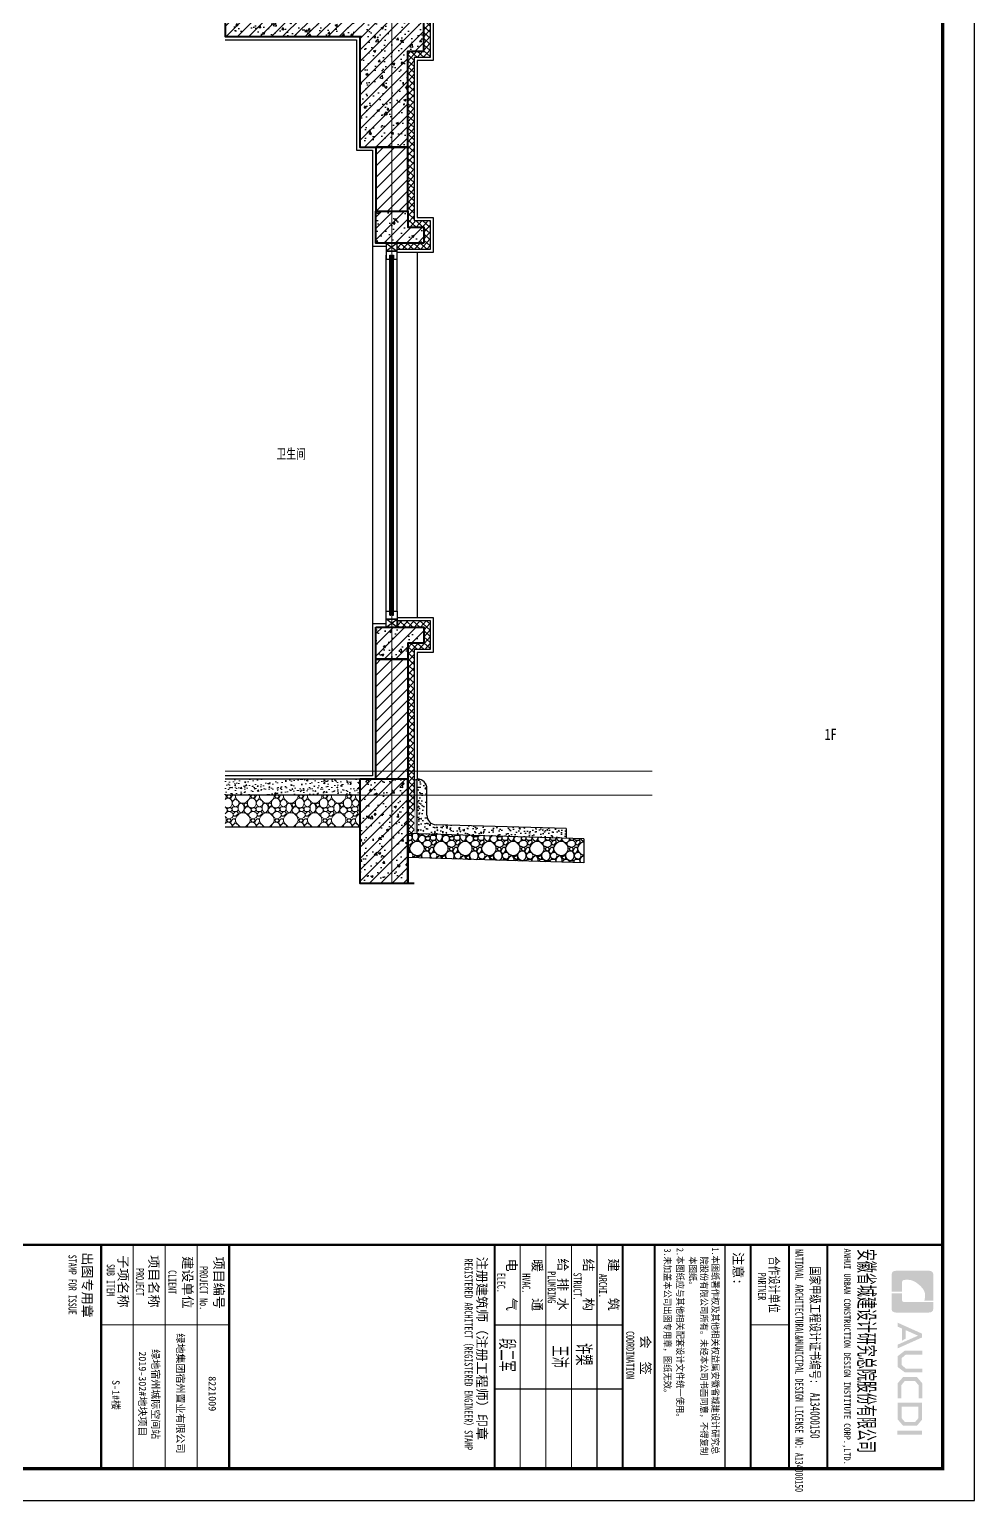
# Model space of a CAD drawing. Extents: x 1188826 to 1909461, y 608442 to 1651179.
# Drawn here: x 1318492 to 1324400, y 622132 to 631326 of the extents above; entities that cross this region are included whole.
import ezdxf

# ---------------------------------------------------------------- set-up
doc = ezdxf.new("R2010")
doc.units = 0
doc.header["$LTSCALE"] = 1000
doc.header["$MEASUREMENT"] = 0
doc.linetypes.add('ACAD_ISO10W100', pattern=[18.5, 12, -3, 0.5, -3])
doc.linetypes.add('DOTE', pattern=[2.42, 2, -0.2, 0.02, -0.2])
for name, color, linetype, lineweight in [('3-大样填充', 8, 'Continuous', 5), ('DOTE', 19, 'DOTE', 9), ('PUB_HATCH', 8, 'Continuous', 9), ('WALL', 9, 'Continuous', 40), ('图签', 147, 'Continuous', 18)]:
    doc.layers.add(name, color=color, linetype=linetype, lineweight=lineweight)
for name, color, linetype in [('A-HATH(填充)', 8, 'Continuous'), ('A-LM-HA(填充)', 8, 'Continuous'), ('A-LM-W(窗框)', 146, 'Continuous'), ('A-TEXT(房间)', 243, 'Continuous'), ('A-WA-I(保温层)', 40, 'Continuous'), ('A-WA-M(面层)', 43, 'Continuous'), ('PUB_TEXT', 4, 'Continuous'), ('图框', 140, 'Continuous'), ('图签文字', 147, 'Continuous'), ('辅助线', 251, 'Continuous')]:
    doc.layers.add(name, color=color, linetype=linetype)
doc.styles.add('HT', font='simhei.ttf')
doc.styles.add('TXT', font='simplex.shx', dxfattribs={"width": 0.8, "bigfont": 'hztxt.shx'})
doc.styles.add('宋体', font='', dxfattribs={"height": 50})
doc.styles.add('建筑图签-1', font='simhei.ttf', dxfattribs={"width": 0.7})
doc.styles.add('建筑图签-2', font='TXT.shx', dxfattribs={"width": 0.5, "bigfont": 'HZTXT.shx'})
doc.styles.add('黑体', font='simhei.ttf')
doc.styles.get('宋体').set_extended_font_data('SimSun')
pattern_1 = [(47.8624052, (16426.172, 1), (-20.97382044, 18.97631373), []), (137.8624052, (16426.172, 1), (-18.97631373, -20.97382044), [])]

# ---------------------------------------------------------------- blocks, each defined once
blk = doc.blocks.new('院标1')
h = blk.add_hatch(color=150)
h.dxf.hatch_style = 1
h.set_gradient(color1=(33, 113, 253), color2=(33, 113, 253), tint=1, name='INVCURVED')
edge = h.paths.add_edge_path()
edge.add_spline(control_points=[(116373, 648379), (116379, 648379), (116382, 648379), (116391, 648379), (116391, 648379), (116391, 648379), (116616, 648379), (116616, 648379), (116616, 648379), (116616, 648379), (116616, 648054), (116616, 648054), (116616, 648054), (116616, 648054), (116108, 648054), (116108, 648054), (116108, 648054), (116028, 648054), (115963, 648111), (115963, 648199), (115963, 648199), (115963, 648199), (115963, 649215), (115963, 649215), (115963, 649215), (115963, 649295), (116018, 649360), (116108, 649360), (116108, 649360), (116108, 649360), (116897, 649360), (116897, 649360), (116897, 649360), (116897, 649360), (116897, 649080), (116897, 649080), (116897, 649080), (116897, 649080), (116566, 649140), (116356, 648859), (116356, 648859), (116245, 648719), (116240, 648545), (116247, 648466), (116247, 648466), (116254, 648386), (116247, 648466), (116247, 648466), (116247, 648466), (116247, 648466), (116258, 648374), (116373, 648379)], knot_values=[0, 0, 0, 0, 0.071429, 0.071429, 0.071429, 0.107143, 0.142857, 0.142857, 0.142857, 0.178571, 0.214286, 0.214286, 0.214286, 0.25, 0.285714, 0.285714, 0.285714, 0.321429, 0.357143, 0.357143, 0.357143, 0.392857, 0.428571, 0.428571, 0.428571, 0.464286, 0.5, 0.5, 0.5, 0.535714, 0.571429, 0.571429, 0.571429, 0.607143, 0.642857, 0.642857, 0.642857, 0.678571, 0.714286, 0.714286, 0.714286, 0.75, 0.785714, 0.785714, 0.785714, 0.821429, 0.857143, 0.857143, 0.857143, 0.928571, 1, 1, 1, 1], degree=3, periodic=0)
h = blk.add_hatch(color=150)
h.dxf.hatch_style = 1
h.set_gradient(color1=(33, 113, 253), color2=(33, 113, 253), tint=1, name='INVCURVED')
edge = h.paths.add_edge_path()
edge.add_spline(control_points=[(117268, 649215), (117268, 649215), (117268, 648199), (117268, 648199), (117268, 648199), (117268, 648114), (117212, 648054), (117123, 648054), (117123, 648054), (117123, 648054), (116663, 648054), (116663, 648054), (116663, 648054), (116663, 648054), (116663, 648379), (116663, 648379), (116663, 648379), (116663, 648379), (116865, 648379), (116865, 648379), (116865, 648379), (116907, 648379), (116941, 648413), (116941, 648455), (116941, 648455), (116941, 648455), (116941, 649360), (116941, 649360), (116941, 649360), (116941, 649360), (117123, 649360), (117123, 649360), (117123, 649360), (117204, 649360), (117268, 649306), (117268, 649215)], knot_values=[0, 0, 0, 0, 0.1, 0.1, 0.1, 0.15, 0.2, 0.2, 0.2, 0.25, 0.3, 0.3, 0.3, 0.35, 0.4, 0.4, 0.4, 0.45, 0.5, 0.5, 0.5, 0.55, 0.6, 0.6, 0.6, 0.65, 0.7, 0.7, 0.7, 0.75, 0.8, 0.8, 0.8, 0.9, 1, 1, 1, 1], degree=3, periodic=0)
blk = doc.blocks.new('tq123')
at = {"layer": '图框'}
h = blk.add_hatch(color=256, dxfattribs=at)
h.paths.add_polyline_path([(-1187, 56758), (-1061, 56758), (-1061, 55988), (-1187, 55988)])
h.paths.add_polyline_path([(-1939, 56642), (-1939, 56116), (-1579, 56116), (-1455, 56223), (-1455, 56541), (-1575, 56642)], flags=16)
h.paths.add_polyline_path([(-2057, 56760), (-2057, 55998), (-1535, 55998), (-1337, 56168), (-1337, 56596), (-1532, 56760)])
h.paths.add_polyline_path([(-2200, 56764), (-2200, 56648), (-2607, 56648), (-2740, 56537), (-2740, 56218), (-2607, 56115), (-2198, 56115), (-2198, 55993), (-2662, 55993), (-2864, 56168), (-2864, 56596), (-2666, 56764)])
h.paths.add_polyline_path([(-3683, 56762), (-3563, 56762), (-3563, 56251), (-3449, 56120), (-3238, 56120), (-3124, 56251), (-3124, 56762), (-3010, 56762), (-3010, 56214), (-3174, 55997), (-3512, 55997), (-3683, 56216)])
h.paths.add_polyline_path([(-4215, 56760), (-4098, 56760), (-3756, 55996), (-3872, 55996), (-4153, 56630), (-4328, 56242), (-4057, 56242), (-3996, 56127), (-4377, 56127), (-4436, 55994), (-4559, 55994)])
for p, q in [((-6995, 53800), (5, 53800)), ((-6995, 53800), (5, 53800)), ((-6995, 52600), (5, 52600))]:
    blk.add_line(p, q, dxfattribs=at)
for points, const_width in [([(-6995, 0), (-6995, 57400)], 70), ([(-6995, 53800), (5, 53800)], 60), ([(-6995, 52600), (5, 52600)], 60), ([(-6995, 52600), (5, 52600)], 60), ([(-4495, 52600), (-4495, 51400)], 35), ([(-6995, 51400), (5, 51400)], 60), ([(-6995, 51400), (5, 51400)], 60), ([(-6995, 50599), (5, 50599)], 35), ([(-6987, 48400), (13, 48400)], 60), ([(-6987, 47400), (13, 47400)], 70), ([(-6987, 47400), (13, 47400)], 70), ([(-4487, 47400), (-4487, 43400)], 35), ([(-2487, 47400), (-2487, 43400)], 35), ([(-6987, 46600), (13, 46600)], 35), ([(-6987, 45800), (13, 45800)], 35), ([(-6987, 45000), (13, 45000)], 35), ([(-6987, 44200), (13, 44200)], 35), ([(-6987, 43400), (13, 43400)], 70), ([(-6995, 35100), (5, 35100)], 70), ([(-6995, 35100), (5, 35100)], 70), ([(-4495, 31100), (-4495, 35100)], 35), ([(-6995, 34100), (5, 34100)], 35), ([(-6995, 33100), (5, 33100)], 35), ([(-6995, 32100), (5, 32100)], 35), ([(5, 31100), (-6995, 31100)], 70)]:
    blk.add_lwpolyline(points, dxfattribs=dict(at, const_width=const_width))
blk.add_blockref('院标1', (-122144, -592249))
for s, height, style, width, p in [('ANHUI URBAN CONSTRUCTION DESIGN INSTITUTE CORP.,LTD.', 200, '建筑图签-1', 0.91, (-6877, 54322)), ('NATIONAL ARCHITECTURAL&MUNICIPAL DESIGN LICENSE NO: A134000150', 250, '建筑图签-1', 0.6, (-6858, 52795)), ('PARTNER', 250, '建筑图签-1', 0.6, (-6120, 51634)), ('1.本图纸著作权及其他相关权益属安徽省城建设计研究总', 210, 'HT', 0.88, (-6909, 50193)), ('本图纸。', 210, 'HT', 0.88, (-6630, 49489)), ('院股份有限公司所有。未经本公司书面同意，不得复制', 210, 'HT', 0.88, (-6630, 49839)), (' 2.本图纸应与其他相关配套设计文件统一使用。 ', 210, 'HT', 0.88, (-7020, 49092)), ('3.未加盖本公司出图专用章，图纸无效。', 210, 'HT', 0.88, (-6877, 48698)), ('COORDINATION', 250, '建筑图签-1', 0.7, (-4295, 47513)), ('ARCHI.', 250, '建筑图签-1', 0.7, (-6086, 46662)), ('STRUCT.', 250, '建筑图签-1', 0.7, (-6125, 45865)), ('PLUMBING', 250, '建筑图签-1', 0.7, (-6166, 45058)), ('HVAC.', 250, '建筑图签-1', 0.7, (-6101, 44265)), ('ELEC.', 250, '建筑图签-1', 0.7, (-6117, 43480)), ('REGISTERED ARCHITECT（REGISTERED ENGINEER）STAMP', 250, '建筑图签-1', 0.7, (-6566, 42459)), ('PROJECT No.', 250, '建筑图签-1', 0.7, (-6325, 34185, -1799)), ('CLIENT', 250, '建筑图签-1', 0.7, (-6201, 33206)), ('PROJECT', 250, '建筑图签-1', 0.7, (-6266, 32187)), ('SUB ITEM', 250, '建筑图签-1', 0.7, (-6393, 31276)), ('STAMP FOR ISSUE', 250, '建筑图签-1', 0.7, (-6682, 30081))]:
    blk.add_text(s, height=height, dxfattribs=dict(at, style=style, width=width)).set_placement(p)
at = {"layer": '图签', "color": 2, "style": '宋体'}
for s, height, p in [('8221009 ', 229.3, (-2884, 34462)), ('绿地集团宿州置业有限公司', 229.34, (-4225, 33462)), ('绿地宿州城际空间站', 229.3, (-3729, 32688)), ('2019-302#地块项目', 229.34, (-3662, 32279)), ('S-1#楼', 229.3, (-2766, 31448))]:
    blk.add_text(s, height=height, dxfattribs=at).set_placement(p)
at = {"layer": '图签文字', "color": 7, "style": '建筑图签-1'}
for s, height, width, p in [('安徽省城建设计研究总院股份有限公司', 500, 0.55, (-6867, 54777)), ('国家甲级工程设计证书编号:  A134000150', 300, 0.7, (-6323, 53267)), ('合作设计单位', 300, 0.7, (-6630, 51990))]:
    blk.add_text(s, height=height, dxfattribs=dict(at, width=width)).set_placement(p)
for s, p in [('注意:', (-6764, 50863)), ('会  签', (-4160, 47968)), ('建    筑', (-6565, 46967)), ('结    构', (-6561, 46179)), ('给 排 水', (-6570, 45385)), ('暖    通', (-6552, 44582)), ('电    气', (-6562, 43782)), ('注册建筑师（注册工程师）印章', (-6620, 42854)), ('项目编号', (-6627, 34632)), ('建设单位', (-6635, 33655)), ('项目名称', (-6668, 32597)), ('子项名称', (-6668, 31640)), ('出图专用章', (-6759, 30518))]:
    blk.add_text(s, height=300, dxfattribs=at).set_placement(p)
at = {"layer": '图签文字', "color": 1, "style": '建筑图签-2', "width": 0.7}
for s, p in [('许槊', (-3921, 45928)), ('王沛', (-3849, 45187)), ('段二军', (-4074, 43532))]:
    blk.add_text(s, height=500, dxfattribs=at).set_placement(p)

msp = doc.modelspace()

# ---------------------------------------------------------------- hatches: boundary and pattern name
at = {"layer": 'A-HATH(填充)'}
h = msp.add_hatch(dxfattribs=at)
h.set_pattern_fill('钢筋混凝土', color=256, scale=20, style=0)
h.set_pattern_definition([(45, (16406.197, 0), (-35.355339, 35.355339), []), (50, (16406.2, 0), (143.452037, -12.550427), [15, -165]), (355, (16406.2, 0), (-27.750267, 150.438427), [12, -132]), (100.4514, (16418.15, -1.05), (115.701876, 137.887908), [12.748038, -140.228422]), (46.1842, (16406.2, 40), (213.44821, -33.103803), [22.5, -247.5]), (96.6356, (16423.98, 37.24), (186.93254, 194.823574), [19.122058, -210.3426]), (351.1842, (16406.2, 40), (186.93239, 194.82372), [18, -198]), (21, (16426.2, 30), (119.38141, -80.523778), [15, -165]), (326, (16426.2, 30), (48.663066, 145.030009), [12, -132]), (71.4514, (16436.15, 23.29), (168.044526, 64.5061), [12.748038, -140.228422]), (37.5, (16406.197, 0), (2.431971, 66.5787708), [0, -130.4, 0, -134, 0, -132.5]), (7.5, (16406.2, 0), (52.6139075, 78.8823424), [0, -76.4, 0, -127.4, 0, -50.5]), (327.5, (16361.597, 0), (106.7644872, -4.5109743), [0, -50, 0, -156, 0, -207]), (317.5, (16341.6, 0), (116.637234, 20.0209965), [0, -65, 0, -103.6, 0, -147])])
h.paths.add_polyline_path([(1320956.8, 631401.1), (1319715, 631401.1), (1319715, 631281.1), (1320556.8, 631281.1), (1320556.8, 630591.1), (1320856.8, 630591.1), (1320856.8, 631191.1), (1320956.8, 631191.1)])
h = msp.add_hatch(dxfattribs=at)
h.set_pattern_fill('钢筋混凝土', color=256, scale=20, style=0)
h.set_pattern_definition([(45, (5175.803, 0), (-35.355339, 35.355339), []), (50, (5175.8, 0), (143.4520365, -12.550427), [15, -165]), (355, (5175.8, 0), (-27.750267, 150.438427), [12, -132]), (100.4514, (5187.76, -1.05), (115.701876, 137.887908), [12.748038, -140.228422]), (46.1842, (5175.8, 40), (213.44821, -33.103803), [22.5, -247.5]), (96.6356, (5193.6, 37.24), (186.93254, 194.823574), [19.122058, -210.3426]), (351.1842, (5175.8, 40), (186.93239, 194.82372), [18, -198]), (21, (5195.8, 30), (119.38141, -80.523778), [15, -165]), (326, (5195.8, 30), (48.663066, 145.030009), [12, -132]), (71.4514, (5205.75, 23.29), (168.044526, 64.5061), [12.748038, -140.228422]), (37.5, (5175.803, 0), (2.431971, 66.5787708), [0, -130.4, 0, -134, 0, -132.5]), (7.5, (5175.8, 0), (52.6139075, 78.8823424), [0, -76.4, 0, -127.4, 0, -50.5]), (327.5, (5131.203, 0), (106.7644872, -4.5109743), [0, -50, 0, -156, 0, -207]), (317.5, (5111.2, 0), (116.637234, 20.0209965), [0, -65, 0, -103.6, 0, -147])])
h.paths.add_polyline_path([(1320956.8, 629991.1), (1320656.8, 629991.1), (1320656.8, 630191.1), (1320856.8, 630191.1), (1320856.8, 630091.1), (1320956.8, 630091.1)])
h = msp.add_hatch(dxfattribs=at)
h.set_pattern_fill('钢筋混凝土', color=256, scale=20, style=0)
h.set_pattern_definition([(45, (38428.69, -8099.71), (-35.355339, 35.355339), []), (50, (38428.69, -8099.71), (143.452037, -12.550427), [15, -165]), (355, (38428.69, -8099.71), (-27.750267, 150.438427), [12, -132]), (100.4514, (38440.64, -8100.76), (115.701876, 137.887908), [12.748038, -140.228422]), (46.1842, (38428.69, -8059.71), (213.44821, -33.103803), [22.5, -247.5]), (96.6356, (38446.48, -8062.47), (186.93254, 194.823574), [19.122058, -210.3426]), (351.1842, (38428.69, -8059.71), (186.93239, 194.82372), [18, -198]), (21, (38448.69, -8069.71), (119.38141, -80.523778), [15, -165]), (326, (38448.69, -8069.71), (48.663066, 145.030009), [12, -132]), (71.4514, (38458.64, -8076.42), (168.044526, 64.5061), [12.748038, -140.228422]), (37.5, (38428.69, -8099.71), (2.431971, 66.5787708), [0, -130.4, 0, -134, 0, -132.5]), (7.5, (38428.69, -8099.71), (52.6139075, 78.8823424), [0, -76.4, 0, -127.4, 0, -50.5]), (327.5, (38384.09, -8099.71), (106.7644872, -4.5109743), [0, -50, 0, -156, 0, -207]), (317.5, (38364.09, -8099.71), (116.637234, 20.0209965), [0, -65, 0, -103.6, 0, -147])])
h.paths.add_polyline_path([(1320656.8, 627591.4), (1320956.8, 627591.4), (1320956.8, 627491.4), (1320856.8, 627491.4), (1320856.8, 627391.4), (1320656.8, 627391.4)])
h = msp.add_hatch(dxfattribs=at)
h.set_pattern_fill('钢筋混凝土', color=256, scale=20, style=0)
h.set_pattern_definition([(45, (8029.33, 9195.664), (-35.355339, 35.355339), []), (50, (8029.33, 9195.66), (143.4520365, -12.550427), [15, -165]), (355, (8029.33, 9195.66), (-27.750267, 150.438427), [12, -132]), (100.4514, (8041.29, 9194.62), (115.701876, 137.887908), [12.748038, -140.228422]), (46.1842, (8029.33, 9235.66), (213.44821, -33.103803), [22.5, -247.5]), (96.6356, (8047.12, 9232.9), (186.93254, 194.823574), [19.122058, -210.3426]), (351.1842, (8029.33, 9235.66), (186.93239, 194.82372), [18, -198]), (21, (8049.33, 9225.66), (119.38141, -80.523778), [15, -165]), (326, (8049.33, 9225.66), (48.663066, 145.030009), [12, -132]), (71.4514, (8059.28, 9218.95), (168.044526, 64.5061), [12.748038, -140.228422]), (37.5, (8029.33, 9195.664), (2.431971, 66.5787708), [0, -130.4, 0, -134, 0, -132.5]), (7.5, (8029.33, 9195.664), (52.6139075, 78.8823424), [0, -76.4, 0, -127.4, 0, -50.5]), (327.5, (7984.73, 9195.664), (106.7644872, -4.5109743), [0, -50, 0, -156, 0, -207]), (317.5, (7964.73, 9195.66), (116.637234, 20.0209965), [0, -65, 0, -103.6, 0, -147])])
h.paths.add_polyline_path([(1320856.8, 626641.1), (1320556.8, 626641.1), (1320556.8, 625991.1), (1320856.8, 625991.1)])
at = {"layer": 'A-LM-HA(填充)'}
h = msp.add_hatch(color=256, dxfattribs=at)
h.dxf.hatch_style = 1
edge = h.paths.add_edge_path()
edge.add_arc((1320906.8, 626652.2), 15, 228.19632, 311.80368)
edge.add_line((1320916.8, 626641.1), (1320916.8, 626299.3))
edge.add_line((1320916.8, 626299.3), (1320896.8, 626299.9))
edge.add_line((1320896.8, 626299.9), (1320896.8, 626641.1))
h = msp.add_hatch(dxfattribs=at)
h.set_pattern_fill('混凝土', color=256, scale=10, style=0)
h.set_pattern_definition([(50, (658775.96, 2402726.36), (71.7260183, -6.2752135), [7.5, -82.5]), (355, (658775.96, 2402726.36), (-13.8751334, 75.2192134), [6, -66]), (100.4514, (658781.94, 2402725.84), (57.8509382, 68.9439542), [6.374019, -70.1142112]), (46.1842, (658775.96, 2402746.36), (106.724105, -16.5519014), [11.25, -123.75]), (96.6356, (658784.86, 2402744.98), (93.4662706, 97.411787), [9.561029, -105.1713]), (351.1842, (658775.96, 2402746.36), (93.4661945, 97.41186), [9, -99]), (21, (658785.96, 2402741.36), (59.6907052, -40.261889), [7.5, -82.5]), (326, (658785.96, 2402741.36), (24.3315332, 72.5150045), [6, -66]), (71.4514, (658790.936, 2402738.01), (84.0222629, 32.2530497), [6.374019, -70.1142112]), (37.5, (658775.961, 2402726.362), (1.21598553, 33.2893854), [0, -65.2, 0, -67, 0, -66.25]), (7.5, (658775.96, 2402726.362), (26.30695374, 39.4411712), [0, -38.2, 0, -63.7, 0, -25.25]), (327.5, (658753.661, 2402726.362), (53.3822436, -2.25548717), [0, -25, 0, -78, 0, -103.5]), (317.5, (658743.66, 2402726.36), (58.3186169, 10.0104982), [0, -32.5, 0, -51.8, 0, -73.5])])
edge = h.paths.add_edge_path()
edge.add_arc((1320916.8, 626581.1), 60, 360, 450, ccw=False)
edge.add_line((1320976.8, 626581.1), (1320976.8, 626415.4))
edge.add_arc((1321036.8, 626415.4), 60, 540, 628.28164)
edge.add_line((1321035, 626355.4), (1321846.8, 626331.1))
edge.add_line((1321846.8, 626331.1), (1321846.8, 626271.4))
edge.add_line((1321846.8, 626271.4), (1320916.8, 626299.3))
edge.add_line((1320916.8, 626299.3), (1320916.8, 626641.1))
h = msp.add_hatch(dxfattribs=at)
h.set_pattern_fill('卵石砌体', color=256, scale=20, style=0)
h.set_pattern_definition([(0, (390675.64, 2495964.71), (0, 150), [7.5, -22.5, 7.5, -112.5]), (0, (390713.14, 2495979.71), (0, 150), [7.5, -142.5]), (0, (390638.14, 2495994.71), (0, 150), [15, -135]), (0, (390600.64, 2496002.21), (0, 150), [22.5, -127.5]), (0, (390675.64, 2496009.71), (0, 150), [15, -15, 22.5, -97.5]), (0, (390668.14, 2496032.21), (0, 150), [22.5, -127.5]), (0, (390630.64, 2496039.71), (0, 150), [22.5, -52.5, 22.5, -52.5]), (0, (390600.64, 2496062.21), (0, 150), [22.5, -7.5, 7.5, -112.5]), (0, (390698.14, 2496077.21), (0, 150), [7.5, -142.5]), (0, (390668.14, 2496092.21), (0, 150), [15, -135]), (90, (390570.64, 2496099.71), (-150, 9e-15), [15, -135]), (90, (390585.64, 2495994.71), (-150, 9e-15), [7.5, -15, 22.5, -105]), (90, (390623.14, 2496009.71), (-150, 9e-15), [30, -7.5, 7.5, -105]), (90, (390645.64, 2496047.21), (-150, 9e-15), [22.5, -127.5]), (90, (390653.14, 2495979.71), (-150, 9e-15), [15, -135]), (90, (390660.64, 2496099.71), (-150, 9e-15), [15, -135]), (90, (390668.14, 2496009.71), (-150, 9e-15), [15, -75, 7.5, -52.5]), (90, (390690.64, 2496084.71), (-150, 9e-15), [7.5, -7.5, 7.5, -127.5]), (90, (390698.14, 2496017.21), (-150, 9e-15), [15, -22.5, 15, -97.5]), (90, (390705.64, 2495979.71), (-150, 9e-15), [15, -135]), (45, (390578.14, 2495979.71), (9e-15, 150), [21.21315, -42.426404, 31.8198, -116.672678]), (45, (390570.64, 2495979.71), (9e-15, 150), [21.213203, -190.91883]), (45, (390653.14, 2495994.71), (9e-15, 150), [21.213203, -190.91883]), (45, (390638.14, 2496069.71), (9e-15, 150), [21.213203, -190.91883]), (45, (390705.64, 2495994.71), (9e-15, 150), [21.213203, -190.91883]), (45, (390578.14, 2496009.71), (9e-15, 150), [10.606602, -201.52542]), (45, (390593.14, 2496054.71), (9e-15, 150), [10.606602, -201.52542]), (45, (390608.14, 2496002.21), (9e-15, 150), [10.606602, -201.52542]), (45, (390623.14, 2496054.71), (9e-15, 150), [10.606602, -201.52542]), (45, (390668.14, 2496024.71), (9e-15, 150), [10.606602, -201.52542]), (45, (390668.14, 2496107.21), (9e-15, 150), [10.606602, -201.52542]), (45, (390683.14, 2496092.21), (9e-15, 150), [10.606602, -201.52542]), (45, (390690.64, 2496009.71), (9e-15, 150), [10.606602, -201.52542]), (45, (390698.14, 2495972.21), (9e-15, 150), [10.606602, -201.52542]), (45, (390698.14, 2496032.21), (9e-15, 150), [10.606602, -201.52542]), (45, (390698.14, 2496107.21), (9e-15, 150), [10.606602, -201.52542]), (45, (390705.64, 2496077.21), (9e-15, 150), [10.606602, -201.52542]), (135, (390675.64, 2496092.21), (-150, 9e-15), [10.606602, -201.52542]), (135, (390690.64, 2496107.21), (-150, 9e-15), [10.606602, -201.52542]), (135, (390698.14, 2496077.21), (-150, 9e-15), [10.606602, -201.52542]), (135, (390720.64, 2496107.21), (-150, 9e-15), [10.606602, -201.52542]), (135, (390645.64, 2496054.71), (-150, 9e-15), [10.606602, -201.52542]), (135, (390630.64, 2496039.71), (-150, 9e-15), [10.606602, -201.52542]), (135, (390585.64, 2496002.21), (-150, 9e-15), [10.606602, -201.52542]), (135, (390600.64, 2496002.21), (-150, 9e-15), [10.606602, -201.52542]), (135, (390615.64, 2496054.71), (-150, 9e-15), [10.606602, -201.52542]), (135, (390585.64, 2496032.21), (-150, 9e-15), [10.606602, -201.52542]), (135, (390675.64, 2496009.71), (-150, 9e-15), [10.606602, -201.52542]), (135, (390698.14, 2496024.71), (-150, 9e-15), [10.606602, -201.52542]), (135, (390705.64, 2495994.71), (-150, 9e-15), [10.606602, -201.52542]), (135, (390705.64, 2496009.71), (-150, 9e-15), [10.606602, -201.52542]), (135, (390713.14, 2495979.71), (-150, 9e-15), [10.606602, -201.52542]), (135, (390593.14, 2496069.71), (-150, 9e-15), [21.213203, -190.91883]), (135, (390668.14, 2496024.71), (-150, 9e-15), [21.213203, -190.91883]), (135, (390660.64, 2495972.21), (-150, 9e-15), [53.033008, -159.099024]), (26.5650512, (390570.64, 2496039.71), (149.9999994, 1.2e-06), [16.77, -318.64018]), (26.5650512, (390593.14, 2495994.71), (149.9999994, 1.2e-06), [16.77, -318.64018]), (26.5650512, (390623.14, 2496062.21), (149.9999994, 1.2e-06), [16.77, -318.64018]), (26.5650512, (390683.14, 2495964.71), (149.9999994, 1.2e-06), [16.77, -318.64018]), (26.5650512, (390660.64, 2496002.21), (149.9999994, 1.2e-06), [16.77, -318.64018]), (26.5650512, (390675.64, 2496032.21), (149.9999994, 1.2e-06), [16.77, -318.64018]), (26.5650512, (390653.14, 2496084.71), (149.9999994, 1.2e-06), [16.77, -318.64018]), (26.5650512, (390705.64, 2496077.21), (149.9999994, 1.2e-06), [16.77, -318.64018]), (63.4349488, (390585.64, 2496039.71), (1e-07, 150), [16.77, -318.64018]), (63.4349488, (390585.64, 2496047.21), (1e-07, 150), [16.77, -318.64018]), (63.4349488, (390645.64, 2496069.71), (1e-07, 150), [33.54, -301.87018]), (63.4349488, (390698.14, 2496062.21), (1e-07, 150), [16.77, -318.64018]), (63.4349488, (390690.64, 2496039.71), (1e-07, 150), [16.77, -318.64018]), (63.4349488, (390615.64, 2496009.71), (1e-07, 150), [16.77, -318.64018]), (63.4349488, (390690.64, 2496092.21), (1e-07, 150), [16.77, -318.64018]), (63.4349488, (390713.14, 2496084.71), (1e-07, 150), [16.77, -318.64018]), (116.5650512, (390578.14, 2496084.71), (-1.2e-06, 149.9999994), [16.77, -318.64018]), (116.5650512, (390660.64, 2495964.71), (-1.2e-06, 149.9999994), [16.77, -318.64018]), (116.5650512, (390593.14, 2496062.21), (-1.2e-06, 149.9999994), [16.77, -318.64018]), (116.5650512, (390705.64, 2496047.21), (-1.2e-06, 149.9999994), [16.77, -318.64018]), (116.5650512, (390653.14, 2496039.71), (-1.2e-06, 149.9999994), [16.77, -318.64018]), (116.5650512, (390698.14, 2496069.71), (-1.2e-06, 149.9999994), [16.77, -318.64018]), (116.5650512, (390623.14, 2496039.71), (-1.2e-06, 149.9999994), [16.77, -318.64018]), (116.5650512, (390593.14, 2496009.71), (-1.2e-06, 149.9999994), [16.77, -318.64018]), (153.4349488, (390585.64, 2496077.21), (-150, 1e-07), [16.77, -318.64018]), (153.4349488, (390638.14, 2495994.71), (-150, 1e-07), [16.77, -318.64018]), (153.4349488, (390608.14, 2496062.21), (-150, 1e-07), [16.77, -318.64018]), (153.4349488, (390698.14, 2496002.21), (-150, 1e-07), [16.77, -318.64018]), (153.4349488, (390675.64, 2495964.71), (-150, 1e-07), [16.77, -318.64018]), (153.4349488, (390690.64, 2496084.71), (-150, 1e-07), [16.77, -318.64018]), (153.4349488, (390668.14, 2496032.21), (-150, 1e-07), [16.77, -318.64018]), (153.4349488, (390585.64, 2496077.21), (-150, 1e-07), [16.77, -318.64018]), (153.4349488, (390720.64, 2496039.71), (-150, 1e-07), [16.77, -318.64018]), (243.4349488, (390578.14, 2495979.71), (-1e-07, -150), [16.77, -318.64018])])
h.paths.add_polyline_path([(1321956.8, 626268.1), (1321956.8, 626118.1), (1320856.8, 626151.1), (1320856.8, 626300.2)])
at = {"layer": 'PUB_HATCH'}
h = msp.add_hatch(dxfattribs=at)
h.set_pattern_fill('多孔材料', color=256, scale=10, angle=2.86241, style=0)
h.set_pattern_definition(pattern_1)
h.paths.add_polyline_path([(1321096.8, 632251.1), (1321096.8, 632351.1), (1321096.8, 632431.1), (1320791.8, 632431.1), (1320791.8, 632391.1), (1321056.8, 632391.1), (1321056.8, 632291.1), (1320956.8, 632291.1), (1320956.8, 631401.1), (1320956.8, 631191.1), (1320856.8, 631191.1), (1320856.8, 630591.1), (1320856.8, 630191.1), (1320856.8, 630191.1), (1320856.8, 630091.1), (1320956.8, 630091.1), (1320956.8, 629991.1), (1320791.8, 629991.1), (1320791.8, 629951.1), (1320996.8, 629951.1), (1320996.8, 630131.1), (1320896.8, 630131.1), (1320896.8, 631151.1), (1320996.8, 631151.1), (1320996.8, 632251.1)])
h = msp.add_hatch(dxfattribs=at)
h.set_pattern_fill('普通砖', color=256, scale=20, style=0)
h.set_pattern_definition([(45, (5175.803, 35.9), (-35.3553532, 35.3553532), [])])
h.paths.add_polyline_path([(1320656.8, 630191.1), (1320856.8, 630191.1), (1320856.8, 630591.1), (1320656.8, 630591.1)])
h = msp.add_hatch(dxfattribs=at)
h.set_pattern_fill('多孔材料', color=256, scale=10, angle=2.86241, style=0)
h.set_pattern_definition(pattern_1)
h.paths.add_polyline_path([(1320856.8, 626301.1), (1320896.8, 626299.9), (1320896.8, 627451.7), (1320996.8, 627451.7), (1320996.8, 627631.7), (1320791.8, 627631.7), (1320791.8, 627591.4), (1320956.8, 627591.4), (1320956.8, 627491.4), (1320856.8, 627491.4), (1320856.8, 627391.4)])
h = msp.add_hatch(dxfattribs=at)
h.set_pattern_fill('普通砖', color=256, scale=20, style=0)
h.set_pattern_definition([(45, (8029.33, 1331.566), (-35.3553532, 35.3553532), [])])
h.paths.add_polyline_path([(1320656.8, 627391.1), (1320856.8, 627391.1), (1320856.8, 626641.1), (1320656.8, 626641.1)])
at = {"layer": 'PUB_HATCH', "linetype": 'Continuous'}
h = msp.add_hatch(dxfattribs=at)
h.set_pattern_fill('混凝土', color=256, scale=10, style=0)
h.set_pattern_definition([(50, (839480.944, 262043.11), (71.726018, -6.2752135), [7.5, -82.5]), (355, (839480.944, 262043.11), (-13.875133, 75.219213), [6, -66]), (100.4514, (839486.92, 262042.59), (57.850938, 68.943954), [6.374019, -70.114211]), (46.1842, (839480.94, 262063.11), (106.724105, -16.551901), [11.25, -123.75]), (96.6356, (839489.84, 262061.73), (93.46627, 97.411787), [9.561029, -105.1713]), (351.1842, (839480.94, 262063.11), (93.466195, 97.41186), [9, -99]), (21, (839490.944, 262058.11), (59.690705, -40.261889), [7.5, -82.5]), (326, (839490.944, 262058.11), (24.331533, 72.5150045), [6, -66]), (71.4514, (839495.92, 262054.756), (84.022263, 32.25305), [6.374019, -70.114211]), (37.5, (839480.944, 262043.11), (1.2159855, 33.2893854), [0, -65.2, 0, -67, 0, -66.25]), (7.5, (839480.944, 262043.11), (26.3069537, 39.4411712), [0, -38.2, 0, -63.7, 0, -25.25]), (327.5, (839458.644, 262043.11), (53.3822436, -2.2554872), [0, -25, 0, -78, 0, -103.5]), (317.5, (839448.644, 262043.11), (58.318617, 10.0104982), [0, -32.5, 0, -51.8, 0, -73.5])])
h.paths.add_polyline_path([(1319715, 626641.1), (1319715, 626541.1), (1320556.8, 626541.1), (1320556.8, 626641.1)])
h = msp.add_hatch(dxfattribs=at)
h.set_pattern_fill('卵石砌体', color=256, scale=20, style=0)
h.set_pattern_definition([(0, (839585.94, 262043.11), (0, 150), [7.5, -22.5, 7.5, -112.5]), (0, (839623.44, 262058.11), (0, 150), [7.5, -142.5]), (0, (839548.44, 262073.11), (0, 150), [15, -135]), (0, (839510.94, 262080.61), (0, 150), [22.5, -127.5]), (0, (839585.94, 262088.11), (0, 150), [15, -15, 22.5, -97.5]), (0, (839578.44, 262110.61), (0, 150), [22.5, -127.5]), (0, (839540.94, 262118.11), (0, 150), [22.5, -52.5, 22.5, -52.5]), (0, (839510.94, 262140.61), (0, 150), [22.5, -7.5, 7.5, -112.5]), (0, (839608.44, 262155.61), (0, 150), [7.5, -142.5]), (0, (839578.44, 262170.61), (0, 150), [15, -135]), (90, (839480.94, 262178.11), (-150, 9e-15), [15, -135]), (90, (839495.94, 262073.11), (-150, 9e-15), [7.5, -15, 22.5, -105]), (90, (839533.44, 262088.11), (-150, 9e-15), [30, -7.5, 7.5, -105]), (90, (839555.94, 262125.61), (-150, 9e-15), [22.5, -127.5]), (90, (839563.44, 262058.11), (-150, 9e-15), [15, -135]), (90, (839570.94, 262178.11), (-150, 9e-15), [15, -135]), (90, (839578.44, 262088.11), (-150, 9e-15), [15, -75, 7.5, -52.5]), (90, (839600.94, 262163.11), (-150, 9e-15), [7.5, -7.5, 7.5, -127.5]), (90, (839608.44, 262095.61), (-150, 9e-15), [15, -22.5, 15, -97.5]), (90, (839615.94, 262058.11), (-150, 9e-15), [15, -135]), (45, (839488.44, 262058.11), (9e-15, 150), [21.21315, -42.426404, 31.8198, -116.672678]), (45, (839480.94, 262058.11), (9e-15, 150), [21.213203, -190.91883]), (45, (839563.44, 262073.11), (9e-15, 150), [21.213203, -190.91883]), (45, (839548.44, 262148.11), (9e-15, 150), [21.213203, -190.91883]), (45, (839615.94, 262073.11), (9e-15, 150), [21.213203, -190.91883]), (45, (839488.44, 262088.11), (9e-15, 150), [10.6066, -201.52542]), (45, (839503.44, 262133.11), (9e-15, 150), [10.6066, -201.52542]), (45, (839518.44, 262080.61), (9e-15, 150), [10.6066, -201.52542]), (45, (839533.44, 262133.11), (9e-15, 150), [10.6066, -201.52542]), (45, (839578.44, 262103.11), (9e-15, 150), [10.6066, -201.52542]), (45, (839578.44, 262185.61), (9e-15, 150), [10.6066, -201.52542]), (45, (839593.44, 262170.61), (9e-15, 150), [10.6066, -201.52542]), (45, (839600.94, 262088.11), (9e-15, 150), [10.6066, -201.52542]), (45, (839608.44, 262050.61), (9e-15, 150), [10.6066, -201.52542]), (45, (839608.44, 262110.61), (9e-15, 150), [10.6066, -201.52542]), (45, (839608.44, 262185.61), (9e-15, 150), [10.6066, -201.52542]), (45, (839615.94, 262155.61), (9e-15, 150), [10.6066, -201.52542]), (135, (839585.94, 262170.61), (-150, 9e-15), [10.6066, -201.52542]), (135, (839600.94, 262185.61), (-150, 9e-15), [10.6066, -201.52542]), (135, (839608.44, 262155.61), (-150, 9e-15), [10.6066, -201.52542]), (135, (839630.94, 262185.61), (-150, 9e-15), [10.6066, -201.52542]), (135, (839555.94, 262133.11), (-150, 9e-15), [10.6066, -201.52542]), (135, (839540.94, 262118.11), (-150, 9e-15), [10.6066, -201.52542]), (135, (839495.94, 262080.61), (-150, 9e-15), [10.6066, -201.52542]), (135, (839510.94, 262080.61), (-150, 9e-15), [10.6066, -201.52542]), (135, (839525.94, 262133.11), (-150, 9e-15), [10.6066, -201.52542]), (135, (839495.94, 262110.61), (-150, 9e-15), [10.6066, -201.52542]), (135, (839585.94, 262088.11), (-150, 9e-15), [10.6066, -201.52542]), (135, (839608.44, 262103.11), (-150, 9e-15), [10.6066, -201.52542]), (135, (839615.94, 262073.11), (-150, 9e-15), [10.6066, -201.52542]), (135, (839615.94, 262088.11), (-150, 9e-15), [10.6066, -201.52542]), (135, (839623.44, 262058.11), (-150, 9e-15), [10.6066, -201.52542]), (135, (839503.44, 262148.11), (-150, 9e-15), [21.213203, -190.91883]), (135, (839578.44, 262103.11), (-150, 9e-15), [21.213203, -190.91883]), (135, (839570.94, 262050.61), (-150, 9e-15), [53.03301, -159.099024]), (26.565051, (839480.944, 262118.11), (149.999999, 1e-06), [16.77, -318.64018]), (26.565051, (839503.444, 262073.11), (149.999999, 1e-06), [16.77, -318.64018]), (26.565051, (839533.444, 262140.61), (149.999999, 1e-06), [16.77, -318.64018]), (26.565051, (839593.444, 262043.11), (149.999999, 1e-06), [16.77, -318.64018]), (26.565051, (839570.944, 262080.61), (149.999999, 1e-06), [16.77, -318.64018]), (26.565051, (839585.944, 262110.61), (149.999999, 1e-06), [16.77, -318.64018]), (26.565051, (839563.444, 262163.11), (149.999999, 1e-06), [16.77, -318.64018]), (26.565051, (839615.944, 262155.61), (149.999999, 1e-06), [16.77, -318.64018]), (63.434949, (839495.944, 262118.11), (1e-07, 150), [16.77, -318.64018]), (63.434949, (839495.944, 262125.61), (1e-07, 150), [16.77, -318.64018]), (63.434949, (839555.944, 262148.11), (1e-07, 150), [33.54, -301.87018]), (63.434949, (839608.444, 262140.61), (1e-07, 150), [16.77, -318.64018]), (63.434949, (839600.944, 262118.11), (1e-07, 150), [16.77, -318.64018]), (63.434949, (839525.944, 262088.11), (1e-07, 150), [16.77, -318.64018]), (63.434949, (839600.944, 262170.61), (1e-07, 150), [16.77, -318.64018]), (63.434949, (839623.444, 262163.11), (1e-07, 150), [16.77, -318.64018]), (116.565051, (839488.444, 262163.11), (-1e-06, 149.999999), [16.77, -318.64018]), (116.565051, (839570.944, 262043.11), (-1e-06, 149.999999), [16.77, -318.64018]), (116.565051, (839503.444, 262140.61), (-1e-06, 149.999999), [16.77, -318.64018]), (116.565051, (839615.944, 262125.61), (-1e-06, 149.999999), [16.77, -318.64018]), (116.565051, (839563.444, 262118.11), (-1e-06, 149.999999), [16.77, -318.64018]), (116.565051, (839608.444, 262148.11), (-1e-06, 149.999999), [16.77, -318.64018]), (116.565051, (839533.444, 262118.11), (-1e-06, 149.999999), [16.77, -318.64018]), (116.565051, (839503.444, 262088.11), (-1e-06, 149.999999), [16.77, -318.64018]), (153.434949, (839495.944, 262155.61), (-150, 1e-07), [16.77, -318.64018]), (153.434949, (839548.444, 262073.11), (-150, 1e-07), [16.77, -318.64018]), (153.434949, (839518.444, 262140.61), (-150, 1e-07), [16.77, -318.64018]), (153.434949, (839608.444, 262080.61), (-150, 1e-07), [16.77, -318.64018]), (153.434949, (839585.944, 262043.11), (-150, 1e-07), [16.77, -318.64018]), (153.434949, (839600.944, 262163.11), (-150, 1e-07), [16.77, -318.64018]), (153.434949, (839578.444, 262110.61), (-150, 1e-07), [16.77, -318.64018]), (153.434949, (839495.944, 262155.61), (-150, 1e-07), [16.77, -318.64018]), (153.434949, (839630.944, 262118.11), (-150, 1e-07), [16.77, -318.64018]), (243.434949, (839488.444, 262058.11), (-1e-07, -150), [16.77, -318.64018])])
h.paths.add_polyline_path([(1319715, 626541.1), (1319715, 626341.1), (1320556.8, 626341.1), (1320556.8, 626541.1)])

# ---------------------------------------------------------------- linework, layer by layer
at = {"layer": '3-大样填充'}
msp.add_lwpolyline([(1320976.8, 626541.1), (1321856.8, 626541.1)], dxfattribs=at)
at = {"layer": 'A-LM-W(窗框)'}
for p, q in [((1320721.8, 629991.1), (1320791.8, 629941.1)), ((1320791.8, 629991.1), (1320721.8, 629941.1)), ((1320721.8, 627691.1), (1320721.8, 629916.1, 0)), ((1320745.8, 627666.1, 0), (1320745.8, 629916.1, 0)), ((1320751.8, 627666.1, 0), (1320751.8, 629916.1, 0)), ((1320761.8, 627666.1, 0), (1320761.8, 629916.1, 0)), ((1320767.8, 627666.1, 0), (1320767.8, 629916.1, 0)), ((1320791.8, 627691.1), (1320791.8, 629916.1, 0)), ((1320721.8, 627591.1), (1320791.8, 627641.1)), ((1320791.8, 627591.1), (1320721.8, 627641.1))]:
    msp.add_line(p, q, dxfattribs=at)
for points in [[(1320791.8, 629991.1), (1320721.8, 629991.1), (1320721.8, 629941.1), (1320791.8, 629941.1), (1320791.8, 629991.1)], [(1320791.8, 627591.1), (1320721.8, 627591.1), (1320721.8, 627641.1), (1320791.8, 627641.1), (1320791.8, 627591.1)]]:
    msp.add_lwpolyline(points, dxfattribs=at)
at = {"layer": 'A-LM-W(窗框)', "elevation": 0}
for points in [[(1320791.8, 629891.1), (1320791.8, 629941.1), (1320721.8, 629941.1), (1320721.8, 629891.1), (1320745.8, 629891.1), (1320745.8, 629916.1), (1320751.8, 629916.1), (1320751.8, 629891.1), (1320761.8, 629891.1), (1320761.8, 629916.1), (1320767.8, 629916.1), (1320767.8, 629891.1)], [(1320791.8, 627691.1), (1320791.8, 627641.1), (1320721.8, 627641.1), (1320721.8, 627691.1), (1320745.8, 627691.1), (1320745.8, 627666.1), (1320751.8, 627666.1), (1320751.8, 627691.1), (1320761.8, 627691.1), (1320761.8, 627666.1), (1320767.8, 627666.1), (1320767.8, 627691.1)]]:
    msp.add_lwpolyline(points, close=True, dxfattribs=at)
at = {"layer": 'A-WA-I(保温层)'}
for points in [[(1320791.8, 632431.1), (1321096.8, 632431.1), (1321096.8, 632351.1), (1321096.8, 632351.1), (1321096.8, 632251.1), (1320996.8, 632251.1), (1320996.8, 631151.1), (1320896.8, 631151.1), (1320896.8, 630131.1), (1320996.8, 630131.1), (1320996.8, 629951.1), (1320791.8, 629951.1)], [(1320791.8, 627631.7), (1320996.8, 627631.7), (1320996.8, 627451.7), (1320896.8, 627451.7), (1320896.8, 626449.9)]]:
    msp.add_lwpolyline(points, dxfattribs=at)
at = {"layer": 'A-WA-M(面层)'}
for points in [[(1320791.8, 632451.1), (1321116.8, 632451.1), (1321116.8, 632331.1), (1321116.8, 632331.1), (1321116.8, 632231.1), (1321016.8, 632231.1), (1321016.8, 631131.1), (1320916.8, 631131.1), (1320916.8, 630151.1), (1321016.8, 630151.1), (1321016.8, 629931.1), (1320791.8, 629931.1)], [(1319715, 631261.1), (1320536.8, 631261.1), (1320536.8, 630571.1), (1320636.8, 630571.1), (1320636.8, 629971.1), (1320721.8, 629971.1)], [(1320721.8, 627611.1), (1320636.8, 627611.1), (1320636.8, 626661.1), (1319715, 626661.1)], [(1320791.8, 627651.7), (1321016.8, 627651.7), (1321016.8, 627431.7), (1320916.8, 627431.7), (1320916.8, 626641.1)], [(1320556.8, 626641.1), (1319715, 626641.1)], [(1320916.8, 626299.3), (1320916.8, 626641.1)], [(1320556.8, 626541.1), (1319715, 626541.1)], [(1320976.8, 626415.4), (1320976.8, 626581.1)], [(1320556.8, 626341.1), (1319715, 626341.1)], [(1321846.8, 626331.1), (1321035, 626355.4)], [(1321846.8, 626331.1), (1321846.8, 626271.4)], [(1321956.8, 626268.1), (1320856.8, 626301.1)], [(1321956.8, 626268.1), (1321956.8, 626118.1)], [(1321956.8, 626118.1), (1320856.8, 626151.1)]]:
    msp.add_lwpolyline(points, dxfattribs=at)
for centre, radius, start, end in [((1320906.8, 626652.2), 15, 228.19632, 311.80368), ((1320916.8, 626581.1), 60, 0, 90), ((1321036.8, 626415.4), 60, 180, 268.28164)]:
    msp.add_arc(centre, radius, start, end, dxfattribs=at)
at = {"layer": 'DOTE', "linetype": 'ACAD_ISO10W100', "ltscale": 100}
for p, q in [((1320756.8, 640191.1), (1320756.8, 625991.1)), ((1319715, 626691.1), (1322384, 626691.1)), ((1319715, 626541.1), (1322384, 626541.1))]:
    msp.add_line(p, q, dxfattribs=at)
at = {"layer": 'WALL'}
for points in [[(1320956.8, 631401.1), (1319715, 631401.1), (1319715, 631281.1), (1320556.8, 631281.1), (1320556.8, 630591.1), (1320856.8, 630591.1), (1320856.8, 631191.1), (1320956.8, 631191.1)], [(1320656.8, 630191.1), (1320856.8, 630191.1), (1320856.8, 630591.1), (1320656.8, 630591.1)], [(1320656.8, 627591.4), (1320956.8, 627591.4), (1320956.8, 627491.4), (1320856.8, 627491.4), (1320856.8, 627391.4), (1320656.8, 627391.4)], [(1320656.8, 627391.1), (1320856.8, 627391.1), (1320856.8, 626641.1), (1320656.8, 626641.1)], [(1320856.8, 626641.1), (1320556.8, 626641.1), (1320556.8, 625991.1), (1320856.8, 625991.1)]]:
    msp.add_lwpolyline(points, close=True, dxfattribs=at)
for points in [[(1320956.8, 629991.1), (1320656.8, 629991.1), (1320656.8, 630191.1), (1320856.8, 630191.1), (1320856.8, 630091.1), (1320956.8, 630091.1), (1320956.8, 629991.1)], [(1320791.8, 627631.7), (1320791.8, 627591.1), (1320956.8, 627591.1), (1320956.8, 627491.4), (1320856.8, 627491.4), (1320856.8, 625991.1), (1320896.8, 625991.1)]]:
    msp.add_lwpolyline(points, dxfattribs=at)
at = {"layer": '图框'}
msp.add_lwpolyline([(1312520.3, 643151.8), (1312520.3, 622131.8), (1324400.3, 622131.8), (1324400.3, 643151.8)], close=True, dxfattribs=at)
at = {"layer": '图框', "const_width": 20}
msp.add_lwpolyline([(1312720.3, 642651.8), (1312720.3, 622331.8), (1324200.3, 622331.8), (1324200.3, 642651.8)], close=True, dxfattribs=at)
at = {"layer": '辅助线', "elevation": 0}
msp.add_lwpolyline([(1320636.8, 629971.1), (1320636.8, 627591.1)], dxfattribs=at)
at = {"layer": '辅助线'}
msp.add_lwpolyline([(1320916.8, 629931.1), (1320916.8, 627651.7)], dxfattribs=at)

# ---------------------------------------------------------------- block references
at = {"xscale": 0.2, "yscale": 0.2, "zscale": 0.2, "rotation": 270}
msp.add_blockref('tq123', (1312720.3, 622331.8), dxfattribs=at)

# ---------------------------------------------------------------- texts
at = {"layer": 'A-TEXT(房间)', "style": '黑体', "width": 0.8}
msp.add_text('1F', height=70, dxfattribs=at).set_placement((1323462.1, 626885.6))
at = {"layer": 'PUB_TEXT', "color": 7, "style": 'TXT', "width": 0.7}
msp.add_text('卫生间', height=70, dxfattribs=at).set_placement((1320036.6, 628636, 0))

doc.saveas('drawing.dxf')
